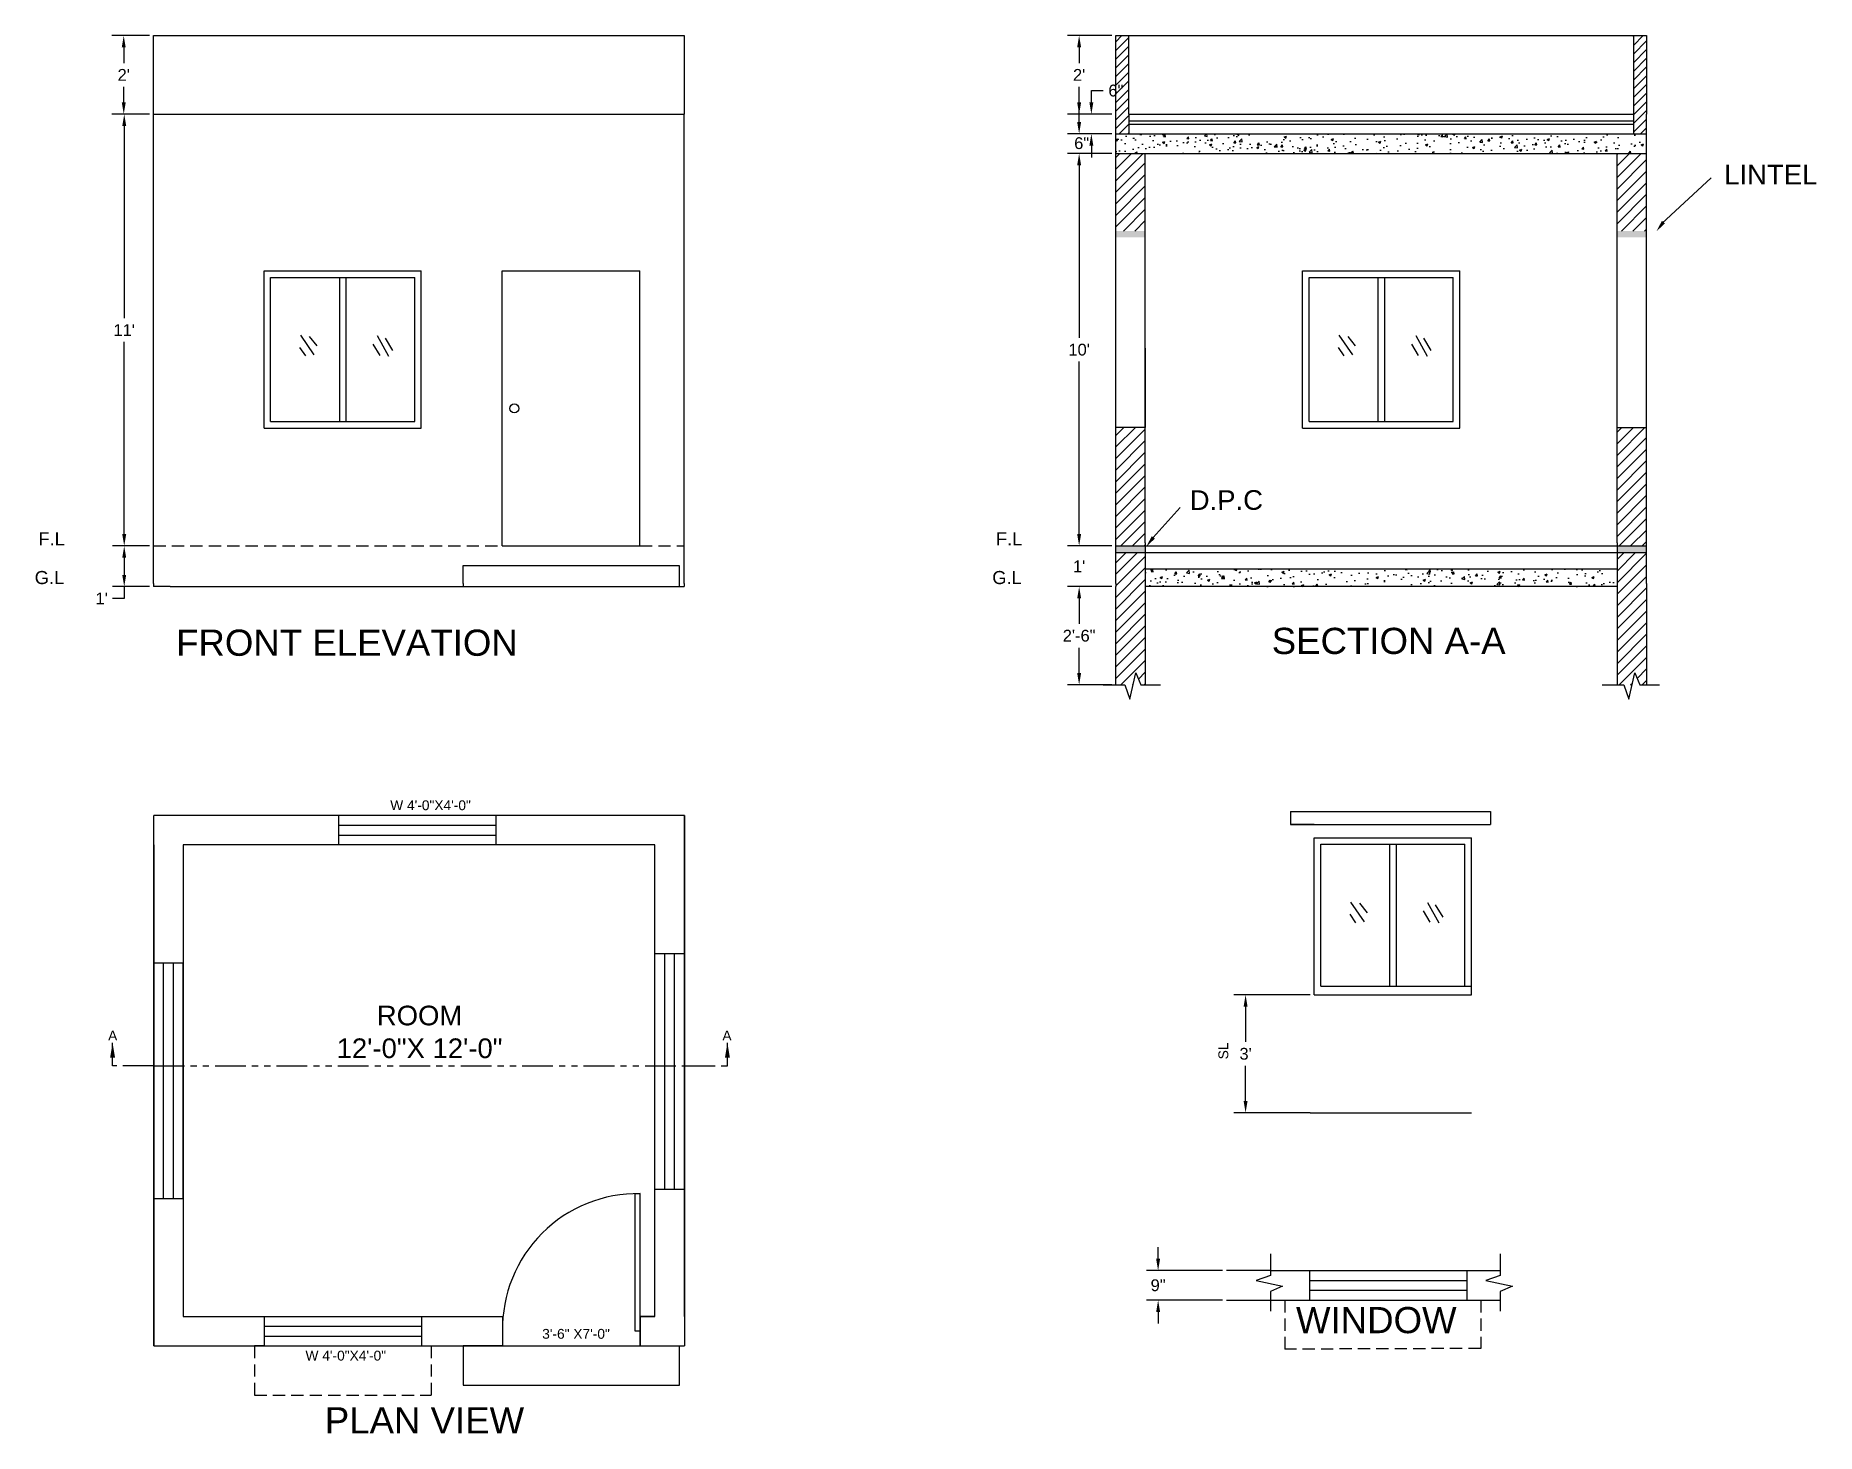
# Model space of a CAD drawing. Header units: inches. Extents: x -76 to 467, y -12 to 414.
import ezdxf

# ---------------------------------------------------------------- set-up
doc = ezdxf.new("R2010")
doc.units = ezdxf.units.IN
doc.header["$LTSCALE"] = 15
doc.header["$MEASUREMENT"] = 0
doc.linetypes.add('DASHED2', pattern=[0.375, 0.25, -0.125])
doc.linetypes.add('PHANTOM2', pattern=[1.25, 0.625, -0.125, 0.125, -0.125, 0.125, -0.125])
for name, color, linetype in [('Break Line', 7, 'Continuous'), ('Centreline', 141, 'Continuous'), ('Cutting Plane Line', 120, 'Continuous'), ('D.C.P', 7, 'Continuous'), ('Dimensions', 7, 'Continuous'), ('Doors', 20, 'Continuous'), ('Glass', 141, 'Continuous'), ('Hacthing', 7, 'Continuous'), ('Lettering', 7, 'Continuous'), ('Lintel', 7, 'Continuous'), ('Slab', 55, 'Continuous'), ('Step', 6, 'Continuous'), ('Windows', 125, 'Continuous')]:
    doc.layers.add(name, color=color, linetype=linetype)
doc.layers.add('Walls', color=90, linetype='Continuous', lineweight=30)
doc.styles.get("Standard").update_dxf_attribs({"font": 'ARIALUNI.ttf'})
doc.dimstyles.get("Standard").update_dxf_attribs({"dimscale": 20, "dimtxt": 0.18, "dimasz": 0.18, "dimexe": 0.18, "dimexo": 0.0625, "dimgap": 0.09, "dimtad": 0, "dimtih": 1, "dimtoh": 1, "dimdec": 0, "dimzin": 0, "dimdsep": 46, "dimlunit": 4, "dimtxsty": 'Standard', "dimcen": 0.09, "dimadec": 0, "dimazin": 2, "dimtfac": 1, "dimtdec": 0, "dimtofl": 0, "dimtmove": 0, "dimatfit": 3, "dimfxl": 1, "dimtolj": 1, "dimtzin": 0, "dimarcsym": 0})

# ---------------------------------------------------------------- blocks, each defined once
blk = doc.blocks.new('*D1')
at = {"layer": 'DEFPOINTS', "color": 0, "transparency": 16777216}
for p in [(-40.33, 414.42), (-49.4, 390.42), (-40.33, 390.42)]:
    blk.add_point(p, dxfattribs=at)
at = {"layer": 'Dimensions', "color": 0, "lineweight": -2, "transparency": 16777216}
for p, q in [((-41.58, 414.42), (-53, 414.42)), ((-49.4, 410.82), (-49.4, 406.03)), ((-49.4, 394.02), (-49.4, 398.81)), ((-41.58, 390.42), (-53, 390.42))]:
    blk.add_line(p, q, dxfattribs=at)
at = {"layer": 'Dimensions', "color": 0, "transparency": 16777216}
for points in [[(-50, 410.82), (-48.8, 410.82), (-49.4, 414.42)], [(-50, 394.02), (-48.8, 394.02), (-49.4, 390.42)]]:
    blk.add_solid(points, dxfattribs=at)
at = {"layer": 'Dimensions', "color": 0, "transparency": 16777216, "insert": (-49.4, 402.42), "char_height": 3.6, "attachment_point": 5}
blk.add_mtext("\\A1;2'", dxfattribs=at)
blk = doc.blocks.new('*D2')
at = {"layer": 'DEFPOINTS', "color": 0, "transparency": 16777216}
for p in [(314.03, 121.45), (293.06, 85.45), (314.03, 85.45)]:
    blk.add_point(p, dxfattribs=at)
at = {"layer": 'Dimensions', "color": 0, "lineweight": -2, "transparency": 16777216}
for p, q in [((312.78, 121.45), (289.46, 121.45)), ((293.06, 117.85), (293.06, 107.09)), ((293.06, 89.05), (293.06, 99.81)), ((312.78, 85.45), (289.46, 85.45))]:
    blk.add_line(p, q, dxfattribs=at)
at = {"layer": 'Dimensions', "color": 0, "transparency": 16777216}
for points in [[(292.46, 117.85), (293.66, 117.85), (293.06, 121.45)], [(292.46, 89.05), (293.66, 89.05), (293.06, 85.45)]]:
    blk.add_solid(points, dxfattribs=at)
at = {"layer": 'Dimensions', "color": 0, "transparency": 16777216, "insert": (293.06, 103.45), "char_height": 3.6, "attachment_point": 5}
blk.add_mtext("\\A1;3'", dxfattribs=at)
blk = doc.blocks.new('*D3')
at = {"layer": 'DEFPOINTS', "color": 0, "transparency": 16777216}
for p in [(-40.33, 390.42), (-49.25, 258.56), (-40.33, 258.56)]:
    blk.add_point(p, dxfattribs=at)
at = {"layer": 'Dimensions', "color": 0, "lineweight": -2, "transparency": 16777216}
for p, q in [((-41.58, 390.42), (-52.85, 390.42)), ((-49.25, 386.82), (-49.25, 328.1)), ((-49.25, 262.16), (-49.25, 320.88)), ((-41.58, 258.56), (-52.85, 258.56))]:
    blk.add_line(p, q, dxfattribs=at)
at = {"layer": 'Dimensions', "color": 0, "transparency": 16777216}
for points in [[(-49.85, 386.82), (-48.65, 386.82), (-49.25, 390.42)], [(-49.85, 262.16), (-48.65, 262.16), (-49.25, 258.56)]]:
    blk.add_solid(points, dxfattribs=at)
at = {"layer": 'Dimensions', "color": 0, "transparency": 16777216, "insert": (-49.25, 324.49), "char_height": 3.6, "attachment_point": 5}
blk.add_mtext("\\A1;11'", dxfattribs=at)
blk = doc.blocks.new('*D4')
at = {"layer": 'DEFPOINTS', "color": 0, "transparency": 16777216}
for p in [(-40.33, 258.56), (-49.25, 246.13), (-40.33, 246.13)]:
    blk.add_point(p, dxfattribs=at)
at = {"layer": 'Dimensions', "color": 0, "lineweight": -2, "transparency": 16777216}
for p, q in [((-41.58, 258.56), (-52.85, 258.56)), ((-49.25, 254.96), (-49.25, 249.73)), ((-41.58, 246.13), (-52.85, 246.13)), ((-49.25, 246.13), (-49.25, 242.53)), ((-49.25, 242.53), (-52.85, 242.53))]:
    blk.add_line(p, q, dxfattribs=at)
at = {"layer": 'Dimensions', "color": 0, "transparency": 16777216}
for points in [[(-49.85, 254.96), (-48.65, 254.96), (-49.25, 258.56)], [(-49.85, 249.73), (-48.65, 249.73), (-49.25, 246.13)]]:
    blk.add_solid(points, dxfattribs=at)
at = {"layer": 'Dimensions', "color": 0, "transparency": 16777216, "insert": (-56.14, 242.53), "char_height": 3.6, "attachment_point": 5}
blk.add_mtext("\\A1;1'", dxfattribs=at)
blk = doc.blocks.new('*D5')
at = {"layer": 'DEFPOINTS', "color": 0, "transparency": 16777216}
for p in [(253.44, 258.56), (242.25, 246.13), (253.44, 246.13)]:
    blk.add_point(p, dxfattribs=at)
at = {"layer": 'Dimensions', "color": 0, "lineweight": -2, "transparency": 16777216}
for p, q in [((242.25, 262.16), (242.25, 265.76)), ((252.19, 258.56), (238.65, 258.56)), ((252.19, 246.13), (238.65, 246.13)), ((242.25, 242.53), (242.25, 238.93))]:
    blk.add_line(p, q, dxfattribs=at)
at = {"layer": 'Dimensions', "color": 0, "transparency": 16777216}
for points in [[(241.65, 262.16), (242.85, 262.16), (242.25, 258.56)], [(241.65, 242.53), (242.85, 242.53), (242.25, 246.13)]]:
    blk.add_solid(points, dxfattribs=at)
at = {"layer": 'Dimensions', "color": 0, "transparency": 16777216, "insert": (242.25, 252.34), "char_height": 3.6, "attachment_point": 5}
blk.add_mtext("\\A1;1'", dxfattribs=at)
blk = doc.blocks.new('*D6')
at = {"layer": 'DEFPOINTS', "color": 0, "transparency": 16777216}
for p in [(253.44, 378.42), (242.25, 258.56), (253.44, 258.56)]:
    blk.add_point(p, dxfattribs=at)
at = {"layer": 'Dimensions', "color": 0, "lineweight": -2, "transparency": 16777216}
for p, q in [((252.19, 378.42), (238.65, 378.42)), ((242.25, 374.82), (242.25, 322.13)), ((242.25, 262.16), (242.25, 314.85)), ((252.19, 258.56), (238.65, 258.56))]:
    blk.add_line(p, q, dxfattribs=at)
at = {"layer": 'Dimensions', "color": 0, "transparency": 16777216}
for points in [[(241.65, 374.82), (242.85, 374.82), (242.25, 378.42)], [(241.65, 262.16), (242.85, 262.16), (242.25, 258.56)]]:
    blk.add_solid(points, dxfattribs=at)
at = {"layer": 'Dimensions', "color": 0, "transparency": 16777216, "insert": (242.25, 318.49), "char_height": 3.6, "attachment_point": 5}
blk.add_mtext("\\A1;10'", dxfattribs=at)
blk = doc.blocks.new('*D7')
at = {"color": 0, "lineweight": -2, "transparency": 16777216}
for p, q in [((266.36, 40.85), (266.36, 44.45)), ((286, 37.25), (262.76, 37.25)), ((286, 28.25), (262.76, 28.25)), ((266.36, 24.65), (266.36, 21.05))]:
    blk.add_line(p, q, dxfattribs=at)
at = {"color": 0, "transparency": 16777216}
for points in [[(265.76, 40.85), (266.96, 40.85), (266.36, 37.25)], [(265.76, 24.65), (266.96, 24.65), (266.36, 28.25)]]:
    blk.add_solid(points, dxfattribs=at)
at = {"layer": 'DEFPOINTS', "color": 0, "transparency": 16777216}
for p in [(287.25, 37.25), (266.36, 28.25), (287.25, 28.25)]:
    blk.add_point(p, dxfattribs=at)
at = {"color": 0, "transparency": 16777216, "insert": (266.36, 32.75), "char_height": 3.6, "attachment_point": 5}
blk.add_mtext('\\A1;9"', dxfattribs=at)
blk = doc.blocks.new('*D8')
at = {"layer": 'DEFPOINTS', "color": 0, "transparency": 16777216}
for p in [(242.25, 246.13), (253.44, 246.13), (253.44, 216.14)]:
    blk.add_point(p, dxfattribs=at)
at = {"layer": 'Dimensions', "color": 0, "lineweight": -2, "transparency": 16777216}
for p, q in [((252.19, 246.13), (238.65, 246.13)), ((242.25, 242.53), (242.25, 234.77)), ((242.25, 219.74), (242.25, 227.49)), ((252.19, 216.14), (238.65, 216.14))]:
    blk.add_line(p, q, dxfattribs=at)
at = {"layer": 'Dimensions', "color": 0, "transparency": 16777216}
for points in [[(241.65, 242.53), (242.85, 242.53), (242.25, 246.13)], [(241.65, 219.74), (242.85, 219.74), (242.25, 216.14)]]:
    blk.add_solid(points, dxfattribs=at)
at = {"layer": 'Dimensions', "color": 0, "transparency": 16777216, "insert": (242.25, 231.13), "char_height": 3.6, "attachment_point": 5}
blk.add_mtext('\\A1;2\'-6"', dxfattribs=at)
blk = doc.blocks.new('*D10')
at = {"layer": 'DEFPOINTS', "color": 0, "transparency": 16777216}
for p in [(253.44, 414.42), (242.25, 390.42), (253.44, 390.42)]:
    blk.add_point(p, dxfattribs=at)
at = {"layer": 'Dimensions', "color": 0, "lineweight": -2, "transparency": 16777216}
for p, q in [((252.19, 414.42), (238.65, 414.42)), ((242.25, 410.82), (242.25, 406.03)), ((242.25, 394.02), (242.25, 398.81)), ((252.19, 390.42), (238.65, 390.42))]:
    blk.add_line(p, q, dxfattribs=at)
at = {"layer": 'Dimensions', "color": 0, "transparency": 16777216}
for points in [[(241.65, 410.82), (242.85, 410.82), (242.25, 414.42)], [(241.65, 394.02), (242.85, 394.02), (242.25, 390.42)]]:
    blk.add_solid(points, dxfattribs=at)
at = {"layer": 'Dimensions', "color": 0, "transparency": 16777216, "insert": (242.25, 402.42), "char_height": 3.6, "attachment_point": 5}
blk.add_mtext("\\A1;2'", dxfattribs=at)
blk = doc.blocks.new('*D11')
at = {"layer": 'DEFPOINTS', "color": 0, "transparency": 16777216}
for p in [(242.25, 384.42), (253.44, 384.42), (253.44, 378.42)]:
    blk.add_point(p, dxfattribs=at)
at = {"layer": 'Dimensions', "color": 0, "lineweight": -2, "transparency": 16777216}
for p, q in [((242.25, 388.02), (242.25, 391.62)), ((252.19, 384.42), (238.65, 384.42)), ((252.19, 378.42), (238.65, 378.42)), ((242.25, 374.82), (242.25, 371.22))]:
    blk.add_line(p, q, dxfattribs=at)
at = {"layer": 'Dimensions', "color": 0, "transparency": 16777216}
for points in [[(241.65, 388.02), (242.85, 388.02), (242.25, 384.42)], [(241.65, 374.82), (242.85, 374.82), (242.25, 378.42)]]:
    blk.add_solid(points, dxfattribs=at)
at = {"layer": 'Dimensions', "color": 0, "transparency": 16777216, "insert": (243.03, 381.55), "char_height": 3.6, "attachment_point": 5}
blk.add_mtext('\\A1;6"', dxfattribs=at)
blk = doc.blocks.new('*D12')
at = {"layer": 'DEFPOINTS', "color": 0, "transparency": 16777216}
for p in [(245.98, 390.42), (253.44, 390.42), (253.44, 384.42)]:
    blk.add_point(p, dxfattribs=at)
at = {"layer": 'Dimensions', "color": 0, "lineweight": -2, "transparency": 16777216}
for p, q in [((245.98, 394.02), (245.98, 397.62)), ((245.98, 397.62), (249.58, 397.62)), ((252.19, 390.42), (242.38, 390.42)), ((252.19, 384.42), (242.38, 384.42)), ((245.98, 380.82), (245.98, 377.22))]:
    blk.add_line(p, q, dxfattribs=at)
at = {"layer": 'Dimensions', "color": 0, "transparency": 16777216}
for points in [[(245.38, 394.02), (246.58, 394.02), (245.98, 390.42)], [(245.38, 380.82), (246.58, 380.82), (245.98, 384.42)]]:
    blk.add_solid(points, dxfattribs=at)
at = {"layer": 'Dimensions', "color": 0, "transparency": 16777216, "insert": (253.46, 397.62), "char_height": 3.6, "attachment_point": 5}
blk.add_mtext('\\A1;6"', dxfattribs=at)

msp = doc.modelspace()

# ---------------------------------------------------------------- hatches: boundary and pattern name
h = msp.add_hatch()
h.set_pattern_fill('ANSI31', color=256, scale=15)
h.paths.add_polyline_path([(257.44, 414.42), (253.44, 414.42), (253.44, 390.42), (253.44, 384.42), (257.44, 384.42), (257.44, 390.42)])
h = msp.add_hatch()
h.set_pattern_fill('ANSI31', color=256, scale=15)
h.paths.add_polyline_path([(415.44, 414.42), (411.44, 414.42), (411.44, 390.42), (411.44, 384.42), (415.44, 384.42), (415.44, 390.42)])
at = {"layer": 'D.C.P'}
h = msp.add_hatch(color=256, dxfattribs=at)
h.dxf.hatch_style = 1
h.paths.add_polyline_path([(262.44, 258.56), (253.44, 258.56), (253.44, 256.56), (262.44, 256.56)])
h = msp.add_hatch(color=256, dxfattribs=at)
h.dxf.hatch_style = 1
h.paths.add_polyline_path([(415.44, 258.56), (406.44, 258.56), (406.44, 256.56), (415.44, 256.56)])
at = {"layer": 'Hacthing'}
h = msp.add_hatch(dxfattribs=at)
h.set_pattern_fill('AR-CONC', color=256)
h.set_pattern_definition([(50, (0, 0), (7.1726, -0.62752), [0.75, -8.25]), (355, (0, 0), (-1.38751, 7.52192), [0.6, -6.6]), (100.4514, (0.598, -0.052), (5.78509, 6.8944), [0.6374, -7.01142]), (46.1842, (0, 2), (10.67241, -1.65519), [1.125, -12.375]), (96.6356, (0.889, 1.862), (9.34662, 9.74119), [0.9561, -10.51714]), (351.1842, (0, 2), (9.34662, 9.74119), [0.9, -9.9]), (21, (1, 1.5), (5.96907, -4.02619), [0.75, -8.25]), (326, (1, 1.5), (2.43315, 7.2515), [0.6, -6.6]), (71.4514, (1.4974, 1.1645), (8.40222, 3.22531), [0.6374, -7.01142]), (37.5, (0, 0), (0.121599, 3.328939), [0, -6.52, 0, -6.7, 0, -6.625]), (7.5, (0, 0), (2.630695, 3.944117), [0, -3.82, 0, -6.37, 0, -2.525]), (327.5, (-2.23, 0), (5.338224, -0.225549), [0, -2.5, 0, -7.8, 0, -10.35]), (317.5, (-3.23, 0), (5.83186, 1.00105), [0, -3.25, 0, -5.18, 0, -7.35])])
h.paths.add_polyline_path([(415.44, 384.42), (253.44, 384.42), (253.44, 378.42), (415.44, 378.42)])
h = msp.add_hatch(dxfattribs=at)
h.set_pattern_fill('ANSI31', color=256, scale=20)
h.paths.add_polyline_path([(262.44, 378.42), (253.44, 378.42), (253.44, 354.74), (262.44, 354.74)])
h = msp.add_hatch(dxfattribs=at)
h.set_pattern_fill('ANSI31', color=256, scale=20)
h.paths.add_polyline_path([(415.44, 378.42), (406.44, 378.42), (406.44, 354.74), (415.44, 354.74)])
h = msp.add_hatch(dxfattribs=at)
h.set_pattern_fill('ANSI31', color=256, scale=20)
h.paths.add_polyline_path([(262.44, 294.76), (253.44, 294.76), (253.44, 258.56), (262.44, 258.56), (262.44, 259.56)])
h = msp.add_hatch(dxfattribs=at)
h.set_pattern_fill('ANSI31', color=256, scale=20)
h.paths.add_polyline_path([(415.44, 294.76), (406.44, 294.76), (406.44, 259.56), (406.44, 258.56), (415.44, 258.56)])
h = msp.add_hatch(dxfattribs=at)
h.set_pattern_fill('ANSI31', color=256, scale=20)
h.paths.add_polyline_path([(261.1, 216.14), (262.44, 216.14), (262.44, 256.56), (253.44, 256.56), (253.44, 247.13), (253.44, 246.13), (253.44, 216.13), (258.68, 216.13), (259.51, 219.82)])
h = msp.add_hatch(dxfattribs=at)
h.set_pattern_fill('ANSI31', color=256, scale=20)
h.paths.add_polyline_path([(411.01, 216.13), (411.84, 219.8), (413.43, 216.13), (415.44, 216.13), (415.44, 246.13), (415.44, 247.13), (415.44, 256.56), (406.44, 256.56), (406.44, 216.13)])
h = msp.add_hatch(dxfattribs=at)
h.set_pattern_fill('AR-CONC', color=256)
h.paths.add_polyline_path([(406.44, 251.56), (262.44, 251.56), (262.44, 246.13), (406.44, 246.13)])
at = {"layer": 'Lintel'}
h = msp.add_hatch(color=256, dxfattribs=at)
h.dxf.hatch_style = 1
h.paths.add_polyline_path([(262.44, 354.76), (253.44, 354.76), (253.44, 352.76), (262.44, 352.76)])
h = msp.add_hatch(color=256, dxfattribs=at)
h.dxf.hatch_style = 1
h.paths.add_polyline_path([(415.44, 354.76), (406.44, 354.76), (406.44, 352.76), (415.44, 352.76)])

# ---------------------------------------------------------------- linework, layer by layer
for p, q in [((253.44, 414.42), (415.44, 414.42)), ((435.14, 371.02), (420.14, 357.01)), ((262.44, 294.76), (253.44, 294.76)), ((406.44, 294.76), (415.44, 294.76)), ((273.04, 270.33), (264.89, 261.17)), ((253.44, 247.13), (253.44, 258.56)), ((253.44, 258.56), (415.44, 258.56)), ((253.44, 256.56), (415.44, 256.56)), ((262.44, 251.56), (406.44, 251.56)), ((253.44, 247.13), (253.44, 246.13)), ((406.44, 246.13), (262.44, 246.13)), ((112.74, 147.7), (112.74, 167.25)), ((-40.26, 59.25), (-40.26, 131.25)), ((-31.26, 59.25), (-31.26, 131.25)), ((312.78, 85.45), (314.03, 85.45)), ((314.03, 85.45), (362.03, 85.45)), ((106.74, 60.75), (108.24, 60.75)), ((108.24, 18.75), (108.24, 60.75)), ((312.6, 37.25), (312.6, 37.25)), ((-40.26, 23.25), (-40.26, 14.25)), ((108.24, 23.25), (112.74, 23.25)), ((-6.51, 14.25), (-9.51, 14.25)), ((41.49, 14.25), (44.49, 14.25)), ((108.24, 14.25), (121.74, 14.25)), ((108.24, 14.25), (120.24, 14.25)), ((120.24, 14.25), (120.24, 14.25))]:
    msp.add_line(p, q)
at = {"lineweight": 30}
for p, q in [((121.74, 167.25), (121.74, 176.25)), ((121.74, 23.25), (121.74, 167.25)), ((108.24, 23.25), (108.24, 14.25))]:
    msp.add_line(p, q, dxfattribs=at)
for points in [[(421.1, 357.11), (420.14, 357.83), (418.45, 354.6)], [(265.37, 260.81), (264.41, 261.53), (262.72, 258.29)]]:
    msp.add_solid(points)
at = {"layer": 'Break Line'}
for p, q in [((257.7, 211.75), (259.51, 219.82)), ((259.51, 219.82), (261.1, 216.14)), ((410.03, 211.73), (411.84, 219.8)), ((411.84, 219.8), (413.43, 216.13)), ((249.59, 216.14), (256.22, 216.14)), ((256.22, 216.14), (257.7, 211.75)), ((261.1, 216.14), (267.13, 216.14)), ((401.91, 216.13), (408.55, 216.13)), ((408.55, 216.13), (410.03, 211.73)), ((413.43, 216.13), (419.46, 216.13)), ((300.64, 42.38), (300.64, 35.75)), ((370.82, 42.38), (370.82, 35.75)), ((300.64, 35.75), (296.25, 34.27)), ((296.25, 34.27), (304.32, 32.46)), ((370.82, 35.75), (366.43, 34.27)), ((366.43, 34.27), (374.5, 32.46)), ((304.32, 32.46), (300.64, 30.87)), ((300.64, 30.87), (300.64, 24.84)), ((374.5, 32.46), (370.82, 30.87)), ((370.82, 30.87), (370.82, 24.84))]:
    msp.add_line(p, q, dxfattribs=at)
at = {"layer": 'Centreline', "linetype": 'DASHED2'}
for p, q in [((-40.33, 258.56), (66.17, 258.56)), ((108.17, 258.56), (121.67, 258.56)), ((305.04, 28.25), (305.04, 13.25)), ((364.83, 28.25), (364.83, 13.47)), ((-9.51, 14.25), (-9.51, -0.75)), ((44.49, 14.25), (44.49, -0.75)), ((364.83, 13.47), (305.04, 13.25)), ((-9.51, -0.75), (44.49, -0.75))]:
    msp.add_line(p, q, dxfattribs=at)
at = {"layer": 'Centreline'}
msp.add_line((-52.81, 99.75), (-52.81, 106.82), dxfattribs=at)
at = {"layer": 'Cutting Plane Line'}
msp.add_line((134.88, 99.75), (134.88, 106.82), dxfattribs=at)
at = {"layer": 'Cutting Plane Line', "linetype": 'PHANTOM2'}
for p, q in [((-40.26, 99.75), (-52.81, 99.75)), ((-40.26, 99.75), (121.74, 99.75)), ((121.74, 99.75), (134.88, 99.75))]:
    msp.add_line(p, q, dxfattribs=at)
at = {"layer": 'Cutting Plane Line'}
for points in [[(-53.56, 102.32), (-52.06, 102.32), (-52.81, 106.82)], [(134.13, 102.32), (135.63, 102.32), (134.88, 106.82)]]:
    msp.add_solid(points, dxfattribs=at)
at = {"layer": 'Doors'}
for p, q in [((66.17, 258.56), (66.17, 342.56)), ((66.17, 342.56), (108.17, 342.56)), ((108.17, 258.56), (108.17, 342.56)), ((66.17, 258.56), (108.17, 258.56)), ((106.74, 18.75), (106.74, 60.75)), ((108.24, 14.25), (108.24, 60.75)), ((108.24, 18.75), (106.74, 18.75))]:
    msp.add_line(p, q, dxfattribs=at)
msp.add_circle((69.81, 300.56), 1.37, dxfattribs=at)
msp.add_arc((107.49, 19.5), 41.26, 88.9584, 181.0416, dxfattribs=at)
at = {"layer": 'Glass'}
for p, q in [((4.52, 322.89), (8.66, 316.91)), ((7.24, 322.57), (9.53, 319.63)), ((27.99, 322.8), (31.44, 316.56)), ((30.36, 322.05), (32.62, 318.28)), ((321.53, 322.89), (325.67, 316.91)), ((324.26, 322.57), (326.55, 319.63)), ((345.01, 322.8), (348.46, 316.56)), ((347.38, 322.05), (349.64, 318.28)), ((4.3, 319.19), (6.04, 316.58)), ((26.69, 320.22), (28.74, 316.77)), ((321.31, 319.19), (323.06, 316.58)), ((343.71, 320.22), (345.76, 316.77)), ((325.12, 149.79), (329.26, 143.8)), ((327.85, 149.46), (330.13, 146.52)), ((347.3, 147.11), (349.35, 143.67)), ((348.59, 149.7), (352.04, 143.45)), ((350.97, 148.94), (353.23, 145.17)), ((324.9, 146.09), (326.65, 143.47))]:
    msp.add_line(p, q, dxfattribs=at)
at = {"layer": 'Lintel'}
for p, q in [((257.44, 390.42), (411.44, 390.42)), ((257.44, 390.42), (411.44, 390.42)), ((257.44, 390.42), (411.44, 390.42)), ((257.44, 390.42), (411.44, 390.42)), ((257.44, 388.42), (411.44, 388.42)), ((257.44, 387.42), (411.44, 387.42)), ((253.44, 384.42), (415.44, 384.42)), ((253.44, 378.42), (415.44, 378.42))]:
    msp.add_line(p, q, dxfattribs=at)
at = {"layer": 'Slab'}
for p, q in [((306.74, 177.45), (367.8, 177.45)), ((306.74, 177.45), (306.74, 173.45)), ((367.8, 177.45), (367.8, 173.45)), ((314.03, 173.45), (306.74, 173.45)), ((306.74, 173.45), (367.8, 173.45)), ((314.03, 173.45), (362.03, 173.45)), ((362.03, 173.45), (367.8, 173.45))]:
    msp.add_line(p, q, dxfattribs=at)
at = {"layer": 'Step'}
for p, q in [((54.17, 247.13), (54.17, 252.56)), ((54.17, 252.56), (120.17, 252.56)), ((120.17, 252.56), (120.17, 247.13)), ((54.17, 247.13), (54.17, 246.13)), ((120.17, 247.13), (120.17, 246.13)), ((54.24, 14.25), (54.24, 2.25)), ((66.24, 14.25), (108.24, 14.25)), ((120.24, 2.25), (120.24, 14.25)), ((54.24, 2.25), (120.24, 2.25))]:
    msp.add_line(p, q, dxfattribs=at)
at = {"layer": 'Walls', "lineweight": 30}
for p, q in [((-40.33, 390.42), (-40.33, 414.42)), ((-40.33, 414.42), (121.67, 414.42)), ((121.67, 414.42), (121.67, 390.42)), ((-40.33, 247.13), (-40.33, 390.42)), ((-40.33, 390.42), (121.67, 390.42)), ((121.67, 247.13), (121.67, 390.42)), ((-40.33, 247.13), (-40.33, 258.56)), ((-40.33, 247.13), (-40.33, 246.13)), ((-35.2, 246.13), (-40.33, 246.13)), ((-35.2, 246.13), (121.67, 246.13)), ((121.67, 247.13), (121.67, 246.13)), ((121.74, 176.25), (-40.26, 176.25)), ((-40.26, 23.25), (-40.26, 176.25)), ((121.74, 176.25), (121.74, 23.25)), ((-40.26, 167.25), (-40.26, 23.25)), ((-31.26, 167.25), (-31.26, 23.25)), ((112.74, 167.25), (-31.26, 167.25)), ((112.74, 23.25), (112.74, 167.25)), ((300.64, 37.25), (287.25, 37.25)), ((300.64, 37.25), (370.82, 37.25)), ((287.25, 28.25), (300.64, 28.25)), ((300.64, 28.25), (370.82, 28.25)), ((-40.26, 14.25), (-40.26, 23.25)), ((-31.26, 23.25), (66.24, 23.25)), ((66.24, 23.25), (66.24, 14.25)), ((112.74, 23.25), (108.24, 23.25)), ((121.74, 23.25), (121.74, 14.25)), ((-40.26, 14.25), (66.24, 14.25)), ((108.24, 14.25), (121.74, 14.25))]:
    msp.add_line(p, q, dxfattribs=at)
at = {"layer": 'Walls'}
for p, q in [((253.44, 390.42), (253.44, 414.42)), ((257.44, 390.42), (257.44, 414.42)), ((411.44, 414.42), (411.44, 390.42)), ((415.44, 414.42), (415.44, 390.42)), ((253.44, 247.13), (253.44, 390.42)), ((257.44, 390.42), (257.44, 384.42)), ((411.44, 390.42), (411.44, 384.42)), ((415.44, 247.13), (415.44, 390.42)), ((262.44, 259.56), (262.44, 378.42)), ((406.44, 259.56), (406.44, 378.42)), ((253.44, 294.76), (253.44, 354.74)), ((262.44, 318.99), (262.44, 354.99)), ((262.44, 318.99), (262.44, 294.76)), ((262.44, 259.56), (262.44, 258.56)), ((262.44, 258.56), (262.44, 216.13)), ((406.44, 259.56), (406.44, 258.56)), ((406.44, 258.56), (406.44, 216.13)), ((253.44, 247.13), (253.44, 246.13)), ((253.44, 216.13), (253.44, 246.13)), ((415.44, 247.13), (415.44, 246.13)), ((415.44, 246.13), (415.44, 216.13)), ((108.24, 23.25), (108.24, 14.25)), ((66.24, 14.25), (54.24, 14.25))]:
    msp.add_line(p, q, dxfattribs=at)
at = {"layer": 'Windows'}
for p, q in [((-6.58, 294.56), (-6.58, 342.56)), ((-6.58, 342.56), (41.42, 342.56)), ((41.42, 294.56), (41.42, 342.56)), ((310.44, 294.56), (310.44, 342.56)), ((310.44, 342.56), (358.44, 342.56)), ((358.44, 294.56), (358.44, 342.56)), ((-4.58, 296.56), (-4.58, 340.56)), ((-4.58, 340.56), (39.42, 340.56)), ((16.42, 340.56), (16.42, 296.56)), ((18.42, 340.56), (18.42, 296.56)), ((39.42, 296.56), (39.42, 340.56)), ((312.44, 296.56), (312.44, 340.56)), ((312.44, 340.56), (356.44, 340.56)), ((333.44, 340.56), (333.44, 296.56)), ((335.44, 340.56), (335.44, 296.56)), ((356.44, 296.56), (356.44, 340.56)), ((-6.58, 294.56), (41.42, 294.56)), ((-4.58, 296.56), (39.42, 296.56)), ((310.44, 294.56), (358.44, 294.56)), ((312.44, 296.56), (356.44, 296.56)), ((16.19, 176.25), (16.19, 167.25)), ((64.19, 176.25), (64.19, 167.25)), ((16.19, 173.25), (64.19, 173.25)), ((16.19, 170.25), (64.19, 170.25)), ((314.03, 121.45), (314.03, 169.45)), ((314.03, 169.45), (362.03, 169.45)), ((362.03, 121.45), (362.03, 169.45)), ((316.03, 124.08), (316.03, 167.45)), ((316.03, 167.45), (360.03, 167.45)), ((337.03, 167.45), (337.03, 124.08)), ((339.03, 167.45), (339.03, 124.08)), ((360.03, 124.08), (360.03, 167.45)), ((-40.26, 131.25), (-31.26, 131.25)), ((-37.26, 59.25), (-37.26, 131.25)), ((-34.26, 59.25), (-34.26, 131.25)), ((112.74, 134.14), (121.74, 134.14)), ((115.74, 62.14), (115.74, 134.14)), ((118.74, 62.14), (118.74, 134.14)), ((314.03, 121.45), (362.03, 121.45)), ((316.03, 124.08), (362.03, 124.08)), ((112.74, 62.14), (121.74, 62.14)), ((-40.26, 59.25), (-31.26, 59.25)), ((312.6, 37.25), (312.6, 28.25)), ((312.6, 34.25), (360.6, 34.25)), ((360.6, 37.25), (360.6, 28.25)), ((312.6, 31.25), (360.6, 31.25)), ((-6.51, 23.25), (-6.51, 14.25)), ((41.49, 23.25), (41.49, 14.25)), ((-6.51, 20.25), (41.49, 20.25)), ((-6.51, 17.25), (41.49, 17.25))]:
    msp.add_line(p, q, dxfattribs=at)

# ---------------------------------------------------------------- texts
at = {"layer": 'Lettering', "attachment_point": 1}
for s, width, insert, char_height in [('\\pxqc;LINTEL', 15.1817, (445.78, 374.96), 6), ('F.L', 4.2122, (-75.46, 262.76), 4), ('F.L', 4.2122, (216.85, 262.76), 4), ('G.L', 11.7217, (-76.58, 250.91), 4), ('G.L', 11.7217, (215.73, 250.91), 4), ('FRONT ELEVATION', 107.3261, (-33.42, 233.01), 8), ('\\pxqc;SECTION A-A', 76.4128, (298.53, 233.56), 8), ('\\pxqc;{\\f@Arial Unicode MS|b0|i0|c0|p34;W 4\'-0"X4\'-0"}', 49.7971, (19.36, 180.87), 3), ('\\pxqc;{\\f@Arial Unicode MS|b0|i0|c0|p34;ROOM\\P12\'-0"X 12\'-0"}', 83.1052, (-0.65, 118.16), 6), ('\\pxqc;A', 7.2759, (-56.4, 110.54), 3), ('\\pxqc;A', 7.2759, (131.11, 110.54), 3), ('WINDOW', 12.9761, (308.44, 26.14), 8), ('\\pxqc;{\\f@Arial Unicode MS|b0|i0|c0|p34;3\'-6" X7\'-0"}', 29.9938, (73.67, 19.44), 3), ('\\pxqc;{\\f@Arial Unicode MS|b0|i0|c0|p34;W 4\'-0"X4\'-0"}', 49.7971, (-6.51, 12.78), 3), ('\\pxqc;{\\f@Arial Unicode MS|b0|i0|c0|p34;PLAN VIEW}', 137.3549, (-26.27, -4.47), 8)]:
    msp.add_mtext_dynamic_manual_height_columns(s, width=width, gutter_width=1, heights=[0], dxfattribs=dict(at, insert=insert, char_height=char_height))
for s, width, insert, char_height, rotation in [('\\pxqc;D.P.C', 6.1, (284.14, 275.56), 6, 0.1717), ('\\pxqc;SL', 13.7543, (284.76, 97.46), 3, 90)]:
    msp.add_mtext_dynamic_manual_height_columns(s, width=width, gutter_width=1, heights=[0], dxfattribs=dict(at, insert=insert, char_height=char_height, rotation=rotation))

# ---------------------------------------------------------------- dimensions: what is measured, and where the dimension line sits
dim = msp.add_linear_dim(base=(266.36, 28.25), p1=(287.25, 37.25), p2=(287.25, 28.25), angle=90, dimstyle='Standard')
dim.commit()
dim.dimension.update_dxf_attribs({"geometry": '*D7', "text_midpoint": (266.36, 32.75), "dimtype": 160})
at = {"layer": 'Dimensions'}
for base, p1, p2, picture, middle in [((-49.4, 390.42), (-40.33, 414.42), (-40.33, 390.42), '*D1', (-49.4, 402.42)), ((242.25, 390.42), (253.44, 414.42), (253.44, 390.42), '*D10', (242.25, 402.42)), ((245.98, 390.42), (253.44, 384.42), (253.44, 390.42), '*D12', (253.46, 397.62)), ((-49.25, 258.56), (-40.33, 390.42), (-40.33, 258.56), '*D3', (-49.25, 324.49)), ((242.25, 258.56), (253.44, 378.42), (253.44, 258.56), '*D6', (242.25, 318.49)), ((-49.25, 246.13), (-40.33, 258.56), (-40.33, 246.13), '*D4', (-56.14, 242.53)), ((242.25, 246.13), (253.44, 216.14), (253.44, 246.13), '*D8', (242.25, 231.13)), ((293.06, 85.45), (314.03, 121.45), (314.03, 85.45), '*D2', (293.06, 103.45))]:
    dim = msp.add_linear_dim(base=base, p1=p1, p2=p2, angle=90, dimstyle='Standard', dxfattribs=at)
    dim.commit()
    dim.dimension.update_dxf_attribs({"geometry": picture, "text_midpoint": middle})
for base, p1, p2, picture, middle in [((242.25, 384.42), (253.44, 378.42), (253.44, 384.42), '*D11', (243.03, 381.55)), ((242.25, 246.13), (253.44, 258.56), (253.44, 246.13), '*D5', (242.25, 252.34))]:
    dim = msp.add_linear_dim(base=base, p1=p1, p2=p2, angle=90, dimstyle='Standard', override={"dimtmove": 2}, dxfattribs=at)
    dim.commit()
    dim.dimension.update_dxf_attribs({"geometry": picture, "text_midpoint": middle, "dimtype": 160})

doc.saveas('drawing.dxf')
